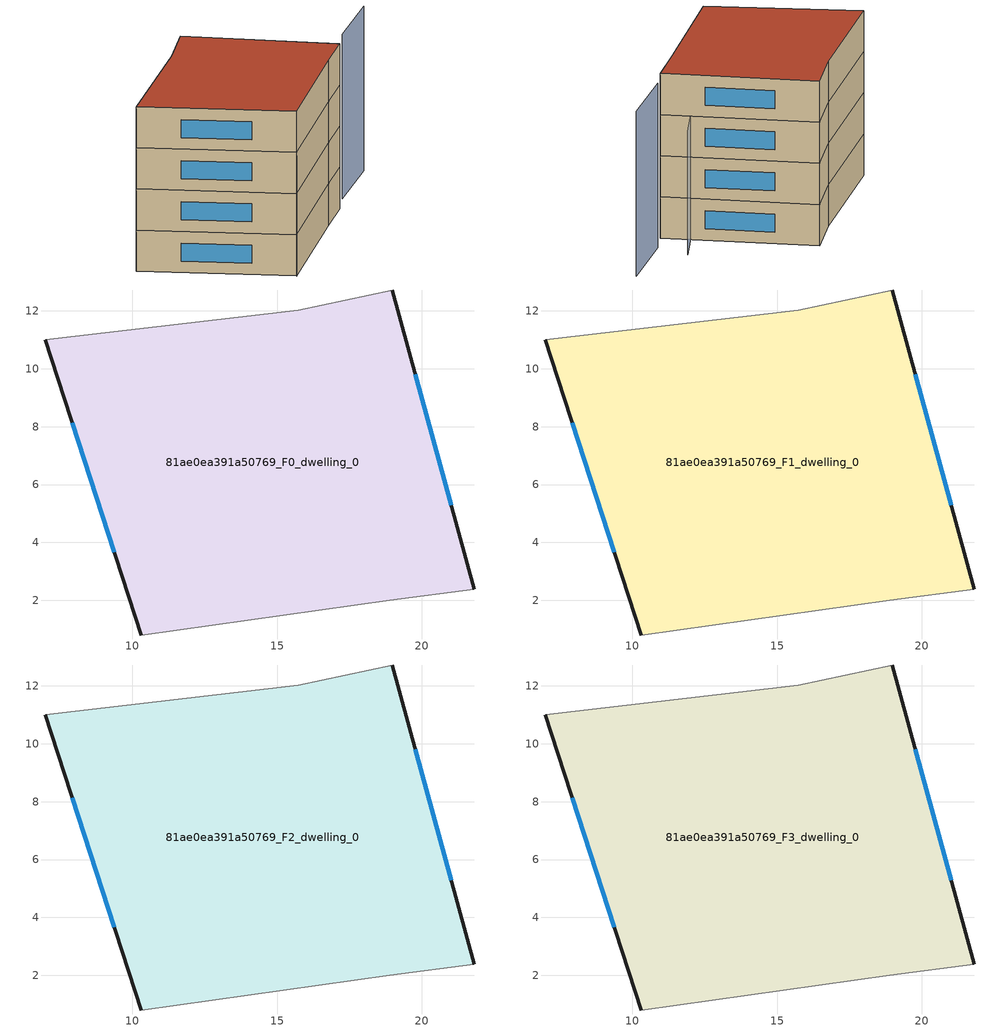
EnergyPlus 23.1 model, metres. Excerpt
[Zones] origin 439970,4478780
81ae0ea391a50769_F0_dwelling_0
 floor ground (EU_floor_Construction): 18.98,12.72 21.81,2.37 18.89,2 10.31,0.8 6.99,11.01 15.74,12.01 z0
 wall outside (EU_wall_Construction): 21.81,2.37 18.98,12.72 / 6.99,11.01 10.31,0.8 z0:3
 wall adiabatic (EU_wall_Construction): 18.98,12.72 15.74,12.01 6.99,11.01 / 10.31,0.8 18.89,2 21.81,2.37 z0:3
 window (EU_Window_Construction): 21.01,5.28 19.77,9.81 / 7.93,8.14 9.38,3.67 z0.84:2.16
81ae0ea391a50769_F1_dwelling_0
 floor to 81ae0ea391a50769_F0_dwelling_0 (EU_floor_Construction): 18.98,12.72 21.81,2.37 18.89,2 10.31,0.8 6.99,11.01 15.74,12.01 z3
 wall outside (EU_wall_Construction): 21.81,2.37 18.98,12.72 / 6.99,11.01 10.31,0.8 z3:6
 wall adiabatic (EU_wall_Construction): 18.98,12.72 15.74,12.01 6.99,11.01 / 10.31,0.8 18.89,2 21.81,2.37 z3:6
 window (EU_Window_Construction): 21.01,5.28 19.77,9.81 / 7.93,8.14 9.38,3.67 z3.84:5.16
81ae0ea391a50769_F2_dwelling_0
 floor to 81ae0ea391a50769_F1_dwelling_0 (EU_floor_Construction): 18.98,12.72 21.81,2.37 18.89,2 10.31,0.8 6.99,11.01 15.74,12.01 z6
 wall outside (EU_wall_Construction): 21.81,2.37 18.98,12.72 / 6.99,11.01 10.31,0.8 z6:9
 wall adiabatic (EU_wall_Construction): 18.98,12.72 15.74,12.01 6.99,11.01 / 10.31,0.8 18.89,2 21.81,2.37 z6:9
 window (EU_Window_Construction): 21.01,5.28 19.77,9.81 / 7.93,8.14 9.38,3.67 z6.84:8.16
81ae0ea391a50769_F3_dwelling_0
 floor to 81ae0ea391a50769_F2_dwelling_0 (EU_floor_Construction): 18.98,12.72 21.81,2.37 18.89,2 10.31,0.8 6.99,11.01 15.74,12.01 z9
 wall outside (EU_wall_Construction): 21.81,2.37 18.98,12.72 / 6.99,11.01 10.31,0.8 z9:12
 wall adiabatic (EU_wall_Construction): 18.98,12.72 15.74,12.01 6.99,11.01 / 10.31,0.8 18.89,2 21.81,2.37 z9:12
 window (EU_Window_Construction): 21.01,5.28 19.77,9.81 / 7.93,8.14 9.38,3.67 z9.84:11.16
 roof outside (EU_roof_Construction): 21.81,2.37 18.98,12.72 15.74,12.01 6.99,11.01 10.31,0.8 18.89,2 z12
shading: 10.31,0.8 23.65,5.11 z0:9; 23.39,2.82 28.26,3.28 z0:12
[Building]
EU S2 Campaign: North Axis=0; Terrain=City; Solar Distribution=FullExterior
[Site:Location]
Madrid: Latitude=40.5; Longitude=-3.5; Time Zone=1; Elevation=609
[SizingPeriod:WeatherFileDays]
AnnualSizingPeriod: Begin Month=1; Begin Day of Month=1; End Month=12; End Day of Month=31; Day of Week for Start Day=Monday; Use Weather File Daylight Saving Period=No; Use Weather File Rain and Snow Indicators=No
[MATERIAL]
EU_InternalMass_Material: Roughness=MediumRough; Thickness=0.1; Conductivity=1; Density=1800; Specific Heat=900; Thermal Absorptance=0.9; Solar Absorptance=0.7; Visible Absorptance=0.7
[MATERIAL:NOMASS] Roughness=MediumRough; Thermal Absorptance=0.9; Solar Absorptance=0.7; Visible Absorptance=0.7
Name | Thermal Resistance
EU_wall_NoMass; EU_roof_NoMass | 2.16768
EU_floor_NoMass | 1.14339
[WINDOWMATERIAL:SIMPLEGLAZINGSYSTEM]
EU_Window_SimpleGlazing: UFactor=3.23888; Solar Heat Gain Coefficient=0.85; Visible Transmittance=0.85
[CONSTRUCTION]
EU_wall_Construction: EU_wall_NoMass
EU_roof_Construction: EU_roof_NoMass
EU_floor_Construction: EU_floor_NoMass
EU_Window_Construction: EU_Window_SimpleGlazing
EU_InternalMass_Construction: EU_InternalMass_Material
[ZONE] Type=1; Multiplier=1; Ceiling Height=autocalculate; Volume=372.322; Floor Area=autocalculate; Part of Total Floor Area=Yes
81ae0ea391a50769_F0_dwelling_0; 81ae0ea391a50769_F1_dwelling_0; 81ae0ea391a50769_F2_dwelling_0; 81ae0ea391a50769_F3_dwelling_0
[INTERNALMASS] Construction=EU_InternalMass_Construction; Surface Area=124.132
Name | Zone or ZoneList
81ae0ea391a50769_F0_dwelling_0_EU_InternalMass | 81ae0ea391a50769_F0_dwelling_0
81ae0ea391a50769_F1_dwelling_0_EU_InternalMass | 81ae0ea391a50769_F1_dwelling_0
81ae0ea391a50769_F2_dwelling_0_EU_InternalMass | 81ae0ea391a50769_F2_dwelling_0
81ae0ea391a50769_F3_dwelling_0_EU_InternalMass | 81ae0ea391a50769_F3_dwelling_0
[OTHEREQUIPMENT] Fuel Type=Electricity; Design Level Calculation Method=Watts/Area; Power per Zone Floor Area=1; Fraction Latent=0; Fraction Radiant=0; Fraction Lost=0; Carbon Dioxide Generation Rate=0; EndUse Subcategory=EU_Step8_InternalGains
Name | Zone or ZoneList or Space or SpaceList | Schedule
EU_Step8_InternalGain_81ae0ea391a50769_F0_dwelling_0_f000 | 81ae0ea391a50769_F0_dwelling_0 | EU_Step8_GainSchedule_81ae0ea391a50769_F0_dwelling_0_f000
EU_Step8_InternalGain_81ae0ea391a50769_F1_dwelling_0_f000 | 81ae0ea391a50769_F1_dwelling_0 | EU_Step8_GainSchedule_81ae0ea391a50769_F1_dwelling_0_f000
EU_Step8_InternalGain_81ae0ea391a50769_F2_dwelling_0_f000 | 81ae0ea391a50769_F2_dwelling_0 | EU_Step8_GainSchedule_81ae0ea391a50769_F2_dwelling_0_f000
EU_Step8_InternalGain_81ae0ea391a50769_F3_dwelling_0_f000 | 81ae0ea391a50769_F3_dwelling_0 | EU_Step8_GainSchedule_81ae0ea391a50769_F3_dwelling_0_f000
[ZONEVENTILATION:DESIGNFLOWRATE] Schedule=EU_AlwaysOn; Design Flow Rate Calculation Method=AirChanges/Hour; Air Changes per Hour=0.480546; Ventilation Type=Natural; Fan Pressure Rise=0; Fan Total Efficiency=1; Constant Term Coefficient=1; Temperature Term Coefficient=0; Velocity Term Coefficient=0; Velocity Squared Term Coefficient=0; Minimum Indoor Temperature=-100; Maximum Indoor Temperature=100; Delta Temperature=-100; Minimum Outdoor Temperature=-100; Maximum Outdoor Temperature=100; Maximum Wind Speed=40
Name | Zone or ZoneList or Space or SpaceList
EU_ConstantAir_81ae0ea391a50769_F0_dwelling_0 | 81ae0ea391a50769_F0_dwelling_0
EU_ConstantAir_81ae0ea391a50769_F1_dwelling_0 | 81ae0ea391a50769_F1_dwelling_0
EU_ConstantAir_81ae0ea391a50769_F2_dwelling_0 | 81ae0ea391a50769_F2_dwelling_0
EU_ConstantAir_81ae0ea391a50769_F3_dwelling_0 | 81ae0ea391a50769_F3_dwelling_0
[HVACTEMPLATE:THERMOSTAT] Constant Heating Setpoint=20; Constant Cooling Setpoint=50
EU_HeatOnly_81ae0ea391a50769_F0_dwelling_0; EU_HeatOnly_81ae0ea391a50769_F1_dwelling_0; EU_HeatOnly_81ae0ea391a50769_F2_dwelling_0; EU_HeatOnly_81ae0ea391a50769_F3_dwelling_0
[HVACTEMPLATE:ZONE:IDEALLOADSAIRSYSTEM] System Availability Schedule=EU_AlwaysOn; Maximum Heating Supply Air Temperature=50; Minimum Cooling Supply Air Temperature=13; Maximum Heating Supply Air Humidity Ratio=0.0156; Minimum Cooling Supply Air Humidity Ratio=0.0077; Heating Limit=NoLimit; Cooling Limit=NoLimit; Heating Availability Schedule=EU_AlwaysOn; Cooling Availability Schedule=EU_CoolingOff; Dehumidification Control Type=ConstantSensibleHeatRatio; Cooling Sensible Heat Ratio=0.7; Dehumidification Setpoint=60; Humidification Control Type=None; Humidification Setpoint=30; Outdoor Air Method=None; Outdoor Air Flow Rate per Person=0.00944; Outdoor Air Flow Rate per Zone Floor Area=0; Outdoor Air Flow Rate per Zone=0; Demand Controlled Ventilation Type=None; Outdoor Air Economizer Type=NoEconomizer; Heat Recovery Type=None; Sensible Heat Recovery Effectiveness=0.7; Latent Heat Recovery Effectiveness=0.65
Name | Template Thermostat
81ae0ea391a50769_F0_dwelling_0 | EU_HeatOnly_81ae0ea391a50769_F0_dwelling_0
81ae0ea391a50769_F1_dwelling_0 | EU_HeatOnly_81ae0ea391a50769_F1_dwelling_0
81ae0ea391a50769_F2_dwelling_0 | EU_HeatOnly_81ae0ea391a50769_F2_dwelling_0
81ae0ea391a50769_F3_dwelling_0 | EU_HeatOnly_81ae0ea391a50769_F3_dwelling_0
[SIZING:ZONE] Zone Cooling Design Supply Air Temperature Input Method=SupplyAirTemperature; Zone Cooling Design Supply Air Temperature=13; Zone Heating Design Supply Air Temperature Input Method=SupplyAirTemperature; Zone Heating Design Supply Air Temperature=50; Zone Cooling Design Supply Air Humidity Ratio=0.008; Zone Heating Design Supply Air Humidity Ratio=0.008; Cooling Design Air Flow Method=DesignDay; Cooling Design Air Flow Rate=0; Cooling Minimum Air Flow per Zone Floor Area=0.000762; Cooling Minimum Air Flow=0; Cooling Minimum Air Flow Fraction=0.2; Heating Design Air Flow Method=DesignDay; Heating Design Air Flow Rate=0; Heating Maximum Air Flow per Zone Floor Area=0.002032; Heating Maximum Air Flow=0.141576; Heating Maximum Air Flow Fraction=0.3; Account for Dedicated Outdoor Air System=No; Dedicated Outdoor Air System Control Strategy=NeutralSupplyAir; Dedicated Outdoor Air Low Setpoint Temperature for Design=autosize; Dedicated Outdoor Air High Setpoint Temperature for Design=autosize; Zone Load Sizing Method=Sensible Load Only No Latent Load; Zone Latent Cooling Design Supply Air Humidity Ratio Input Method=HumidityRatioDifference; Zone Cooling Design Supply Air Humidity Ratio Difference=0.005; Zone Latent Heating Design Supply Air Humidity Ratio Input Method=HumidityRatioDifference; Zone Humidification Design Supply Air Humidity Ratio Difference=0.005
81ae0ea391a50769_F0_dwelling_0; 81ae0ea391a50769_F1_dwelling_0; 81ae0ea391a50769_F2_dwelling_0; 81ae0ea391a50769_F3_dwelling_0
[SCHEDULE:CONSTANT]
Name | Hourly Value
EU_AlwaysOn | 1
EU_CoolingOff | 0
[SCHEDULE:FILE] Column Number=1; Rows to Skip at Top=0; Number of Hours of Data=8760; Column Separator=Comma; Interpolate to Timestep=No; Minutes per Item=60; Adjust Schedule for Daylight Savings=Yes
Name | File
EU_Step8_GainSchedule_81ae0ea391a50769_F0_dwelling_0_f000 | ../../schedules/81ae0ea391a50769/81ae0ea391a50769_F0_dwelling_0_f000_gain.csv
EU_Step8_GainSchedule_81ae0ea391a50769_F1_dwelling_0_f000 | ../../schedules/81ae0ea391a50769/81ae0ea391a50769_F1_dwelling_0_f000_gain.csv
EU_Step8_GainSchedule_81ae0ea391a50769_F2_dwelling_0_f000 | ../../schedules/81ae0ea391a50769/81ae0ea391a50769_F2_dwelling_0_f000_gain.csv
EU_Step8_GainSchedule_81ae0ea391a50769_F3_dwelling_0_f000 | ../../schedules/81ae0ea391a50769/81ae0ea391a50769_F3_dwelling_0_f000_gain.csv
